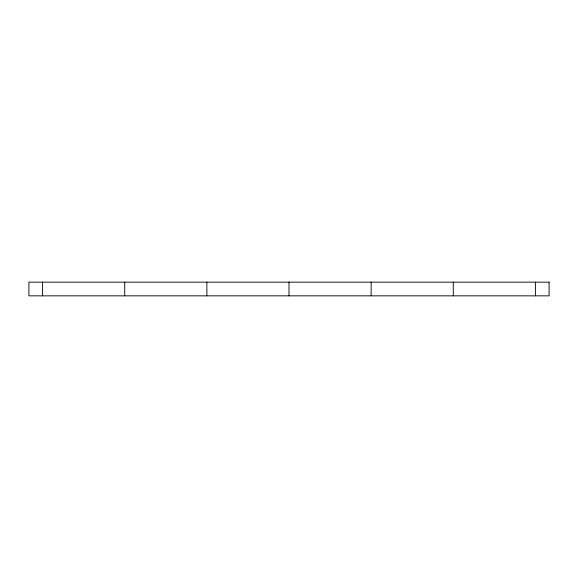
<?xml version="1.0" encoding="UTF-8"?>
<svg xmlns="http://www.w3.org/2000/svg" width="578" height="578" viewBox="0 0 578 578"><rect width="100%" height="100%" fill="white"/><g stroke="black" fill="none" stroke-linecap="round" stroke-linejoin="round"><path stroke-width="0.87" d="M535.409 282.158L535.409 295.842M453.275 282.158L453.275 295.842M371.134 282.158L371.134 295.842M289 282.158L289 295.842M206.866 282.158L206.866 295.842M124.725 282.158L124.725 295.842M42.591 282.158L42.591 295.842M549.1 282.158L28.9 282.158L28.9 295.842L549.1 295.842L549.1 282.158"/></g></svg>
